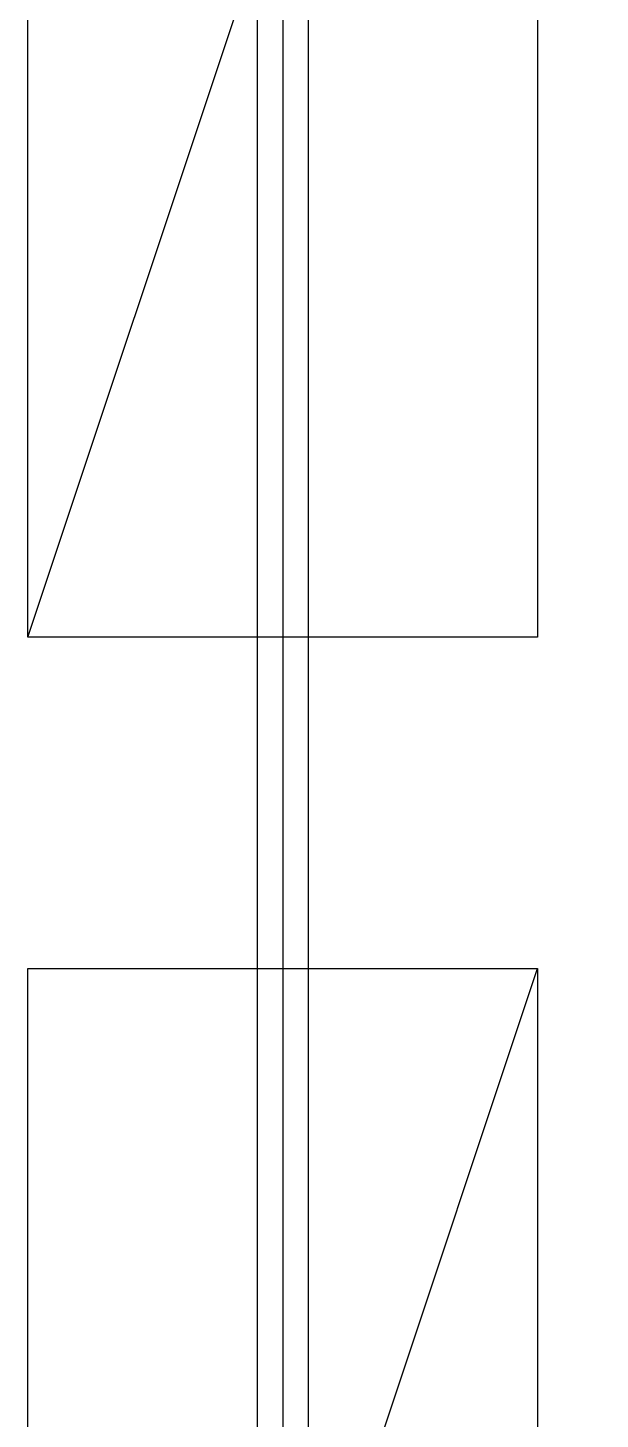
# Model space of a CAD drawing. Header units: millimetres. Extents: x -38475 to 94728, y -31127 to 90245.
# Drawn here: x -6225 to -3980, y -8174 to -2714 of the extents above; entities that cross this region are included whole.
import ezdxf

# ---------------------------------------------------------------- set-up
doc = ezdxf.new("R2010")
doc.units = ezdxf.units.MM
for name, color, linetype in [('e-plan', 9, 'Continuous'), ('레이스웨이', 3, 'Continuous'), ('유도배선', 6, 'Continuous')]:
    doc.layers.add(name, color=color, linetype=linetype)

# ---------------------------------------------------------------- blocks, each defined once
blk = doc.blocks.new('xr_plan$0$평행주차')
at = {"layer": 'e-plan'}
for p, q in [((2000, 6000), (0, 0)), ((0, 0), (0, 6000)), ((0, 6000), (2000, 6000)), ((2000, 6000), (2000, 0)), ((2000, 0), (0, 0))]:
    blk.add_line(p, q, dxfattribs=at)
blk = doc.blocks.new('Xref-지하2층')
at = {"layer": 'e-plan', "linetype": 'Continuous', "rotation": 180}
for p in [(-700, 12800), (-700, 5500)]:
    blk.add_blockref('xr_plan$0$평행주차', p, dxfattribs=at)
blk = doc.blocks.new('A$C61602750')
at = {"layer": 'e-plan'}
blk.add_blockref('Xref-지하2층', (-3525, -11905), dxfattribs=at)

msp = doc.modelspace()

# ---------------------------------------------------------------- linework, layer by layer
at = {"layer": '레이스웨이'}
for points in [[(1221.1, 7215.1), (1221.1, 8675.8), (-5325, 8675.8), (-5325, -21055), (36475, -21055)], [(1021.1, 7215.1), (1021.1, 8475.8), (-5125, 8475.8), (-5125, -20855), (36475, -20855)]]:
    msp.add_lwpolyline(points, dxfattribs=at)
at = {"layer": '유도배선'}
msp.add_lwpolyline([(1121.1, 7215.1), (1121.1, 8575.8), (-5225, 8575.8), (-5225, -20955), (36475, -20955)], dxfattribs=at)

# ---------------------------------------------------------------- block references
at = {"layer": 'e-plan'}
msp.add_blockref('A$C61602750', (0, 0), dxfattribs=at)

doc.saveas('drawing.dxf')
